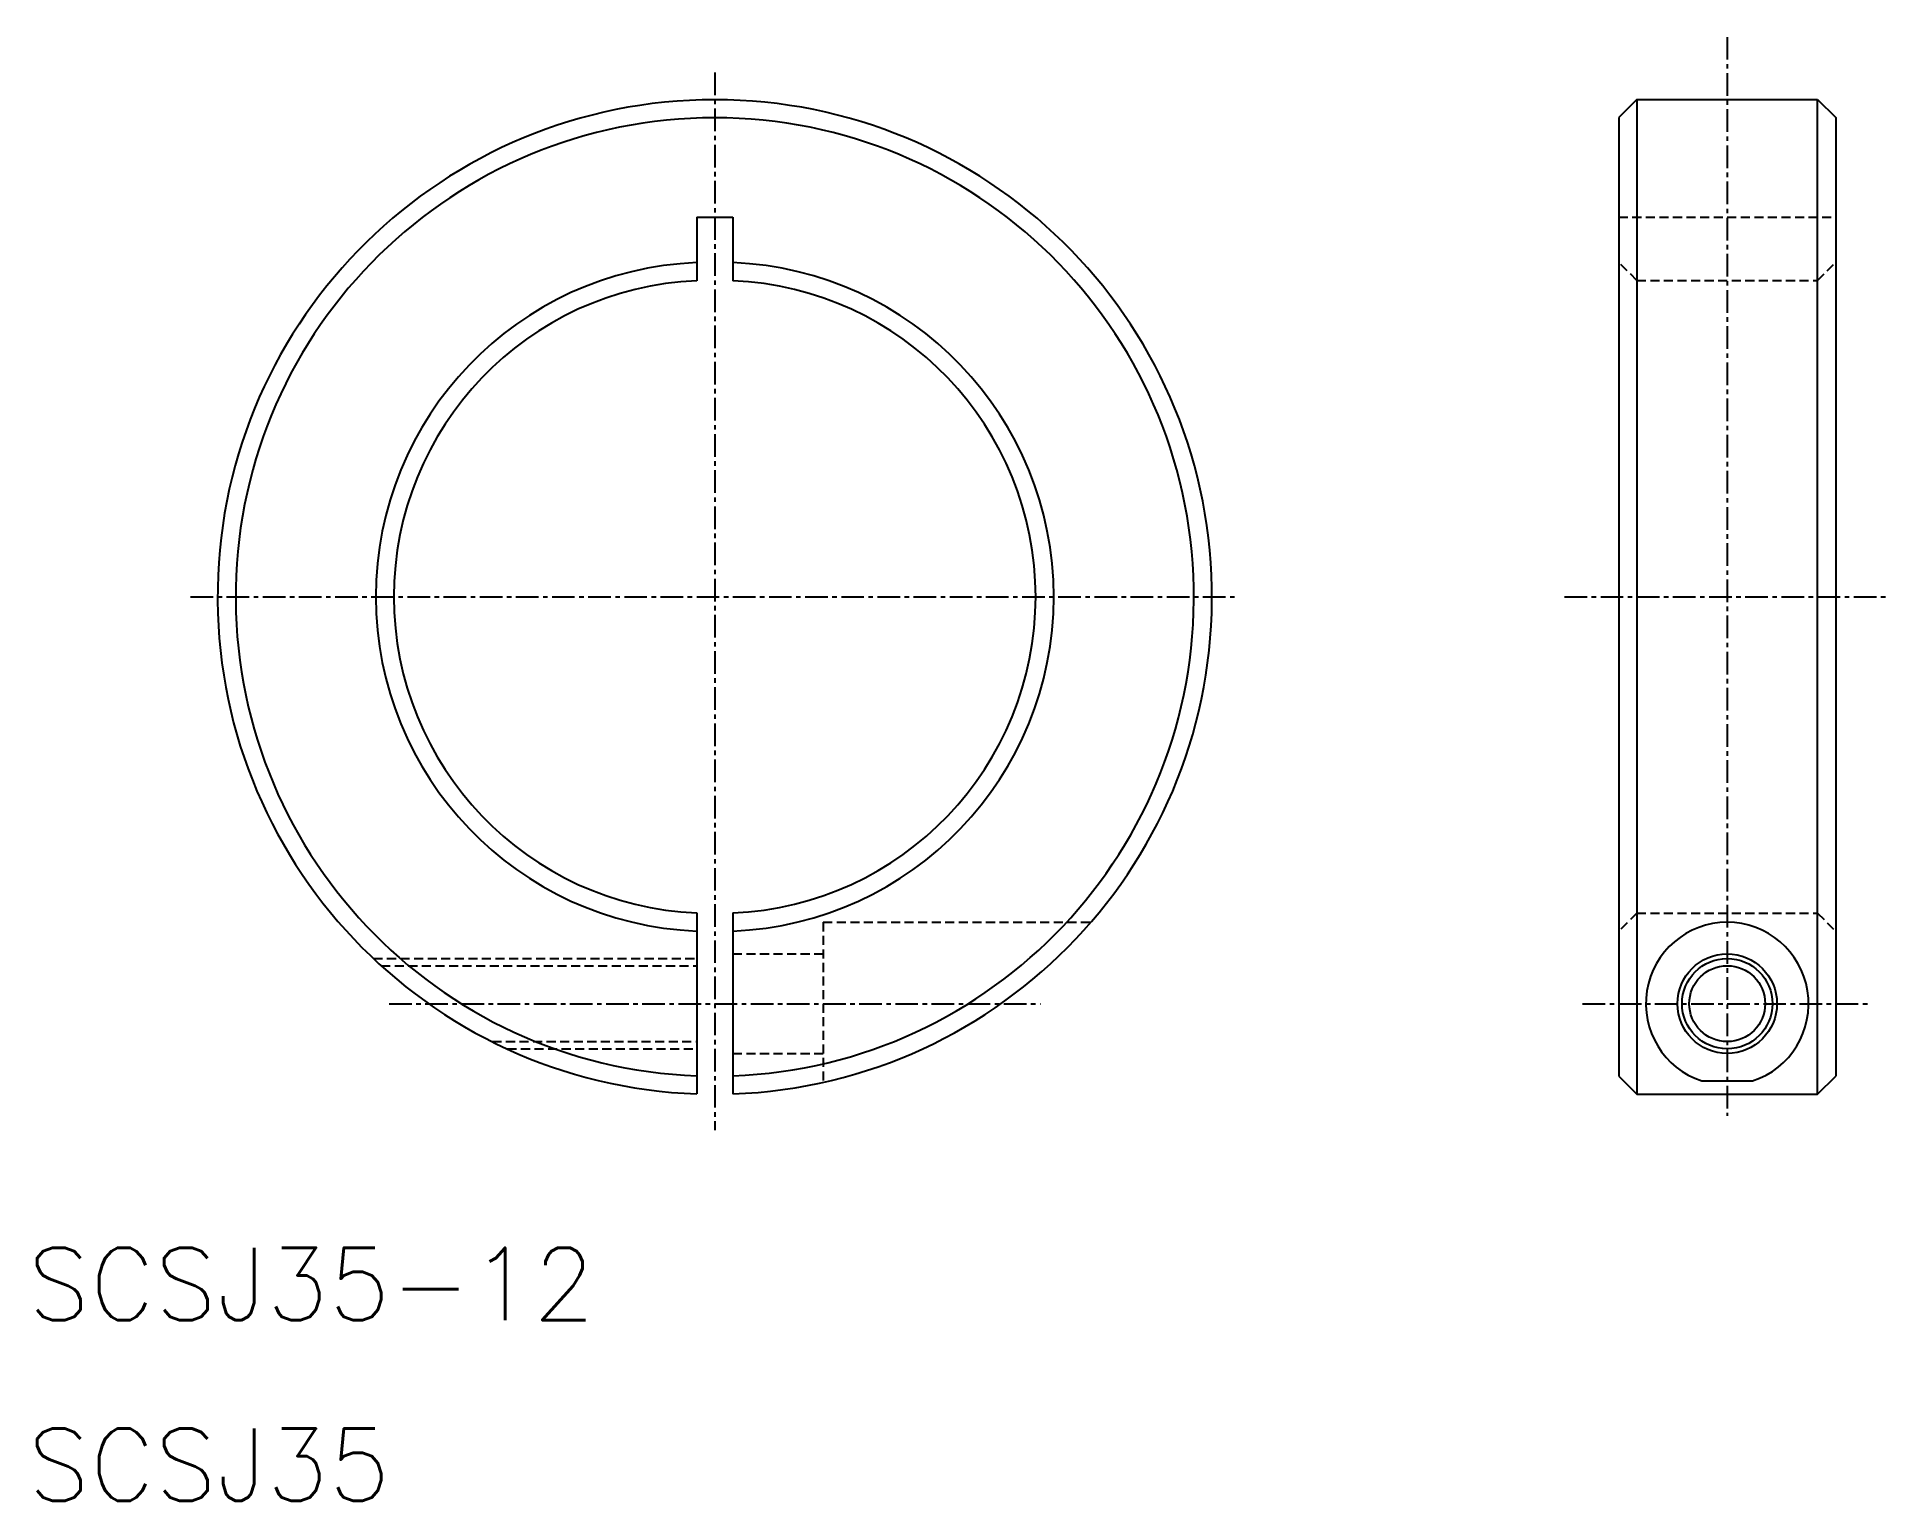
# Model space of a CAD drawing. Extents: x 11 to 113, y 10 to 91.
import ezdxf

# ---------------------------------------------------------------- set-up
doc = ezdxf.new("R2010")
doc.units = 0
doc.linetypes.add('CENTER', pattern=[2, 1.25, -0.25, 0.25, -0.25])
doc.linetypes.add('DASHED', pattern=[0.75, 0.5, -0.25])
doc.layers.get('0').update_dxf_attribs({"linetype": 'CONTINUOUS'})
doc.layers.add('CENTER', color=1, linetype='CENTER')
doc.styles.get("Standard").update_dxf_attribs({"font": 'txt.shx', "bigfont": 'bigfont.shx'})

msp = doc.modelspace()

# ---------------------------------------------------------------- linework, layer by layer
at = {"color": 7, "linetype": 'CONTINUOUS'}
for p, q in [((99, 87.5), (98, 86.5)), ((99, 87.5), (109, 87.5)), ((99, 87.5), (99, 32.5)), ((109, 87.5), (110, 86.5)), ((109, 32.5), (109, 87.5)), ((98, 86.5), (98, 33.5)), ((110, 86.5), (110, 33.5)), ((47, 81), (47, 77.48)), ((47, 81), (49, 81)), ((49, 81), (49, 77.48)), ((47, 42.52), (47, 32.51)), ((49, 42.52), (49, 32.51)), ((98, 33.5), (99, 32.5)), ((102.59, 33.23), (105.41, 33.23)), ((109, 32.5), (110, 33.5)), ((99, 32.5), (109, 32.5))]:
    msp.add_line(p, q, dxfattribs=at)
at = {"color": 3, "linetype": 'DASHED'}
for p, q in [((98, 81), (110, 81)), ((99, 77.5), (98, 78.5)), ((109, 77.5), (110, 78.5)), ((99, 77.5), (109, 77.5)), ((99, 42.5), (98, 41.5)), ((99, 42.5), (109, 42.5)), ((109, 42.5), (110, 41.5)), ((54, 42), (54, 33.23)), ((54, 42), (68.8, 42)), ((29.12, 40), (47, 40)), ((49, 40.25), (54, 40.25)), ((29.55, 39.6), (47, 39.6)), ((35.7, 35.4), (47, 35.4)), ((36.53, 35), (47, 35)), ((49, 34.75), (54, 34.75))]:
    msp.add_line(p, q, dxfattribs=at)
at = {"color": 7, "linetype": 'CONTINUOUS'}
for radius in [2.75, 2.1]:
    msp.add_circle((104, 37.5), radius, dxfattribs=at)
at = {"color": 3, "linetype": 'CONTINUOUS'}
msp.add_circle((104, 37.5), 2.5, dxfattribs=at)
at = {"color": 7, "linetype": 'CONTINUOUS'}
for centre, radius, start, end in [((48, 59.99), 27.5, 272.0839, 267.9161), ((48, 59.99), 26.5, 272.1626, 267.8374), ((47.75, 60), 18.5, 92.3234, 267.6766), ((48.25, 60), 18.5, 272.3234, 87.6766), ((47.75, 60), 17.5, 92.4563, 267.5437), ((48.25, 60), 17.5, 272.4563, 87.5437), ((104, 37.5), 4.5, 288.2138, 251.7862)]:
    msp.add_arc(centre, radius, start, end, dxfattribs=at)
at = {"layer": 'CENTER', "color": 1, "linetype": 'CENTER'}
for p, q in [((104, 90.96), (104, 31.29)), ((48, 89), (48, 30.5)), ((19, 60), (77, 60)), ((95, 60), (113, 60)), ((29.99, 37.5), (66.01, 37.5)), ((96, 37.5), (112, 37.5))]:
    msp.add_line(p, q, dxfattribs=at)

# ---------------------------------------------------------------- texts
at = {"color": 7, "linetype": 'CONTINUOUS'}
for s, p in [('SCSJ35-12', (10, 20)), ('SCSJ35', (10, 10))]:
    msp.add_text(s, height=4, dxfattribs=at).set_placement(p)

doc.saveas('drawing.dxf')
